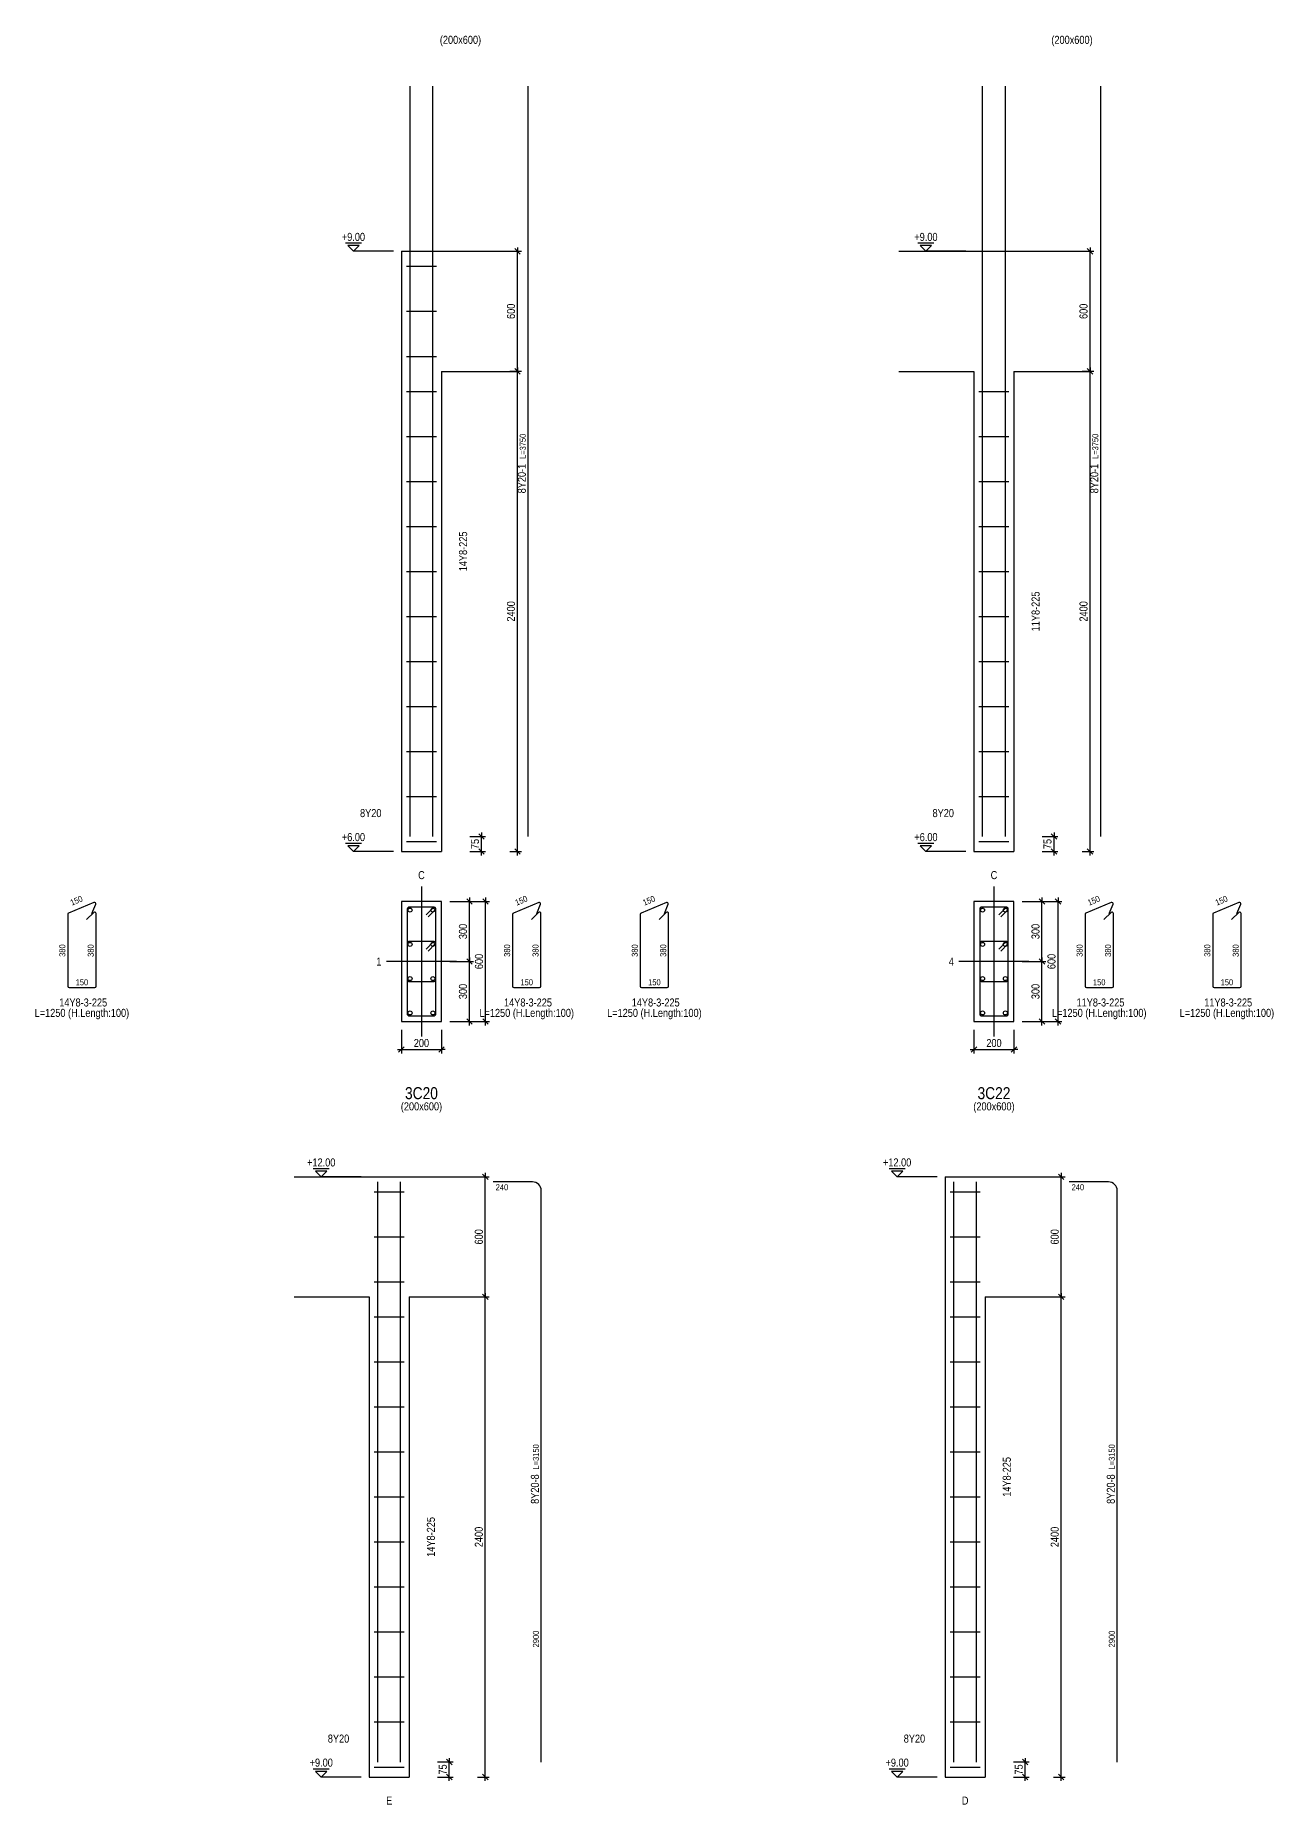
# Model space of a CAD drawing. Extents: x 0 to 206258, y -403073 to 0.
# Drawn here: x 31303 to 46775, y -152854 to -130745 of the extents above; entities that cross this region are included whole.
import ezdxf
from ezdxf.enums import TextEntityAlignment as Align
from ezdxf.lldxf.tags import DXFTag

# ---------------------------------------------------------------- set-up
doc = ezdxf.new("R2010")
doc.units = 0
doc.header["$LTSCALE"] = 1000
for name, color, linetype in [('Axis Line(Dir 1)', 8, 'CENTER2'), ('Axis Line(Dir 2)', 150, 'CENTER2'), ('Column Line(D)', 1, 'Continuous'), ('Dimension Line', 5, 'Continuous'), ('Dimension Text', 5, 'Continuous'), ('Link Line', 3, 'Continuous'), ('Rebar Label', 6, 'Continuous'), ('Rebar Length Text', 8, 'Continuous'), ('Rebar Line', 7, 'Continuous'), ('Top Rebar Label', 6, 'Continuous'), ('Top Rebar Length Text', 8, 'Continuous'), ('Top Rebar Line', 7, 'Continuous')]:
    doc.layers.add(name, color=color, linetype=linetype)
for name, color, linetype, true_color in [('Column Label(D)', 12, 'Continuous', 0xbd0000), ('Column Size Label (D)', 94, 'Continuous', 0x008100), ('Level Mark Line', 253, 'Continuous', 0x828282), ('Level Mark Text', 253, 'Continuous', 0x828282), ('Link Label', 94, 'Continuous', 0x008100), ('Link Length Text', 94, 'Continuous', 0x008100)]:
    doc.layers.add(name, color=color, linetype=linetype, true_color=true_color)
doc.styles.add('Column Label(D)', font='ARIALN.TTF', dxfattribs={"height": 150})
doc.styles.add('Column Size Label (D)', font='ARIALN.TTF', dxfattribs={"height": 100})
doc.styles.add('Dimension Text', font='ARIALN.TTF', dxfattribs={"height": 100})
doc.styles.add('Level Mark Text', font='ARIALN.TTF', dxfattribs={"height": 100})
doc.styles.add('Link Label', font='ARIALN.TTF', dxfattribs={"height": 100})
doc.styles.add('Link Length Text', font='ARIALN.TTF', dxfattribs={"height": 100})
doc.styles.add('Rebar Label', font='ARIALN.TTF', dxfattribs={"height": 100})
doc.styles.add('Rebar Length Text', font='ARIALN.TTF', dxfattribs={"height": 75})
doc.styles.add('Top Rebar Label', font='ARIALN.TTF', dxfattribs={"height": 100})
doc.styles.add('Top Rebar Length Text', font='ARIALN.TTF', dxfattribs={"height": 75})
tags = doc.linetypes.add('CENTER2', pattern=[1.125, 0.75, -0.125, 0.125, -0.125]).pattern_tags.tags
tags[10:11] = [DXFTag(74, 4), DXFTag(75, 0), DXFTag(340, '0'), DXFTag(46, 0.0), DXFTag(50, 0.0), DXFTag(44, 0.0), DXFTag(45, 0.0)]
tags[8:9] = [DXFTag(74, 4), DXFTag(75, 0), DXFTag(340, '0'), DXFTag(46, 0.0), DXFTag(50, 0.0), DXFTag(44, 0.0), DXFTag(45, 0.0)]
tags[6:7] = [DXFTag(74, 4), DXFTag(75, 0), DXFTag(340, '0'), DXFTag(46, 0.0), DXFTag(50, 0.0), DXFTag(44, 0.0), DXFTag(45, 0.0)]
tags[4:5] = [DXFTag(74, 4), DXFTag(75, 0), DXFTag(340, '0'), DXFTag(46, 0.0), DXFTag(50, 0.0), DXFTag(44, 0.0), DXFTag(45, 0.0)]
doc.dimstyles.new('COLUMNELV', dxfattribs={"dimtxt": 100, "dimasz": 30, "dimexe": 48.3, "dimexo": 103.5, "dimgap": 30, "dimtad": 1, "dimtoh": 1, "dimdec": 1, "dimlfac": 0.4, "dimdsep": 46, "dimtxsty": 'Dimension Text', "dimblk": 'PCDIM_TICK', "dimcen": 0.09, "dimclrd": 5, "dimclre": 5, "dimclrt": 5, "dimadec": 1, "dimazin": 0, "dimtp": 1, "dimtm": 1, "dimtfac": 1, "dimtdec": 4, "dimtofl": 0, "dimtmove": 0, "dimatfit": 3, "dimfxl": 1, "dimtolj": 1, "dimtzin": 0, "dimarcsym": 0})

# ---------------------------------------------------------------- blocks, each defined once
blk = doc.blocks.new('PCDIM_TICK')
at = {"layer": 'Dimension Line', "color": 0, "transparency": 33554687}
for p, q in [((1.15, 1.15), (-1.15, -1.15)), ((1.61, 0), (0, 0))]:
    blk.add_line(p, q, dxfattribs=at)
blk = doc.blocks.new('*U2307')
at = {"layer": 'Dimension Line', "color": 5, "true_color": 0x0000ff, "transparency": 16777216}
for p, q in [((37231, -134943), (37376, -134943)), ((37327, -140943), (37327, -134943)), ((37231, -140943), (37376, -140943))]:
    blk.add_line(p, q, dxfattribs=at)
at = {"layer": 'Dimension Line', "color": 5, "true_color": 0x0000ff, "transparency": 16777216, "xscale": 30, "yscale": 30}
for p, rotation in [((37327, -134943), 89.99999999999447), ((37327, -140943), 269.9999999999834)]:
    blk.add_blockref('PCDIM_TICK', p, dxfattribs=dict(at, rotation=rotation))
at = {"layer": 'Dimension Line', "color": 5, "true_color": 0x0000ff, "transparency": 16777216, "insert": (37297, -137943), "char_height": 100, "width": 247.25, "attachment_point": 8, "rotation": 90, "style": 'Dimension Text'}
blk.add_mtext('2400', dxfattribs=at)
blk = doc.blocks.new('*U2308')
at = {"layer": 'Dimension Line', "color": 5, "true_color": 0x0000ff, "transparency": 16777216}
for p, q in [((37231, -133443), (37376, -133443)), ((37327, -134943), (37327, -133443)), ((37231, -134943), (37376, -134943))]:
    blk.add_line(p, q, dxfattribs=at)
at = {"layer": 'Dimension Line', "color": 5, "true_color": 0x0000ff, "transparency": 16777216, "xscale": 30, "yscale": 30}
for p, rotation in [((37327, -133443), 89.99999999999447), ((37327, -134943), 269.9999999999834)]:
    blk.add_blockref('PCDIM_TICK', p, dxfattribs=dict(at, rotation=rotation))
at = {"layer": 'Dimension Line', "color": 5, "true_color": 0x0000ff, "transparency": 16777216, "insert": (37297, -134193), "char_height": 100, "width": 181.97, "attachment_point": 8, "rotation": 90, "style": 'Dimension Text'}
blk.add_mtext('600', dxfattribs=at)
blk = doc.blocks.new('*U2309')
at = {"layer": 'Dimension Line', "color": 5, "true_color": 0x0000ff, "transparency": 16777216}
for p, q in [((36731, -140756), (36926, -140756)), ((36877, -140943), (36877, -140756)), ((36731, -140943), (36926, -140943))]:
    blk.add_line(p, q, dxfattribs=at)
at = {"layer": 'Dimension Line', "color": 5, "true_color": 0x0000ff, "transparency": 16777216, "xscale": 30, "yscale": 30}
for p, rotation in [((36877, -140756), 89.99999999999447), ((36877, -140943), 269.9999999999834)]:
    blk.add_blockref('PCDIM_TICK', p, dxfattribs=dict(at, rotation=rotation))
at = {"layer": 'Dimension Line', "color": 5, "true_color": 0x0000ff, "transparency": 16777216, "insert": (36847, -140850), "char_height": 100, "width": 117.23, "attachment_point": 8, "rotation": 90, "style": 'Dimension Text'}
blk.add_mtext('75', dxfattribs=at)
blk = doc.blocks.new('*U2310')
at = {"layer": 'Dimension Line', "color": 5, "true_color": 0x0000ff, "transparency": 16777216}
for p, q in [((35877, -143172), (35877, -143467)), ((36377, -143172), (36377, -143467)), ((35877, -143418), (36377, -143418))]:
    blk.add_line(p, q, dxfattribs=at)
at = {"layer": 'Dimension Line', "color": 5, "true_color": 0x0000ff, "transparency": 16777216, "xscale": 30, "yscale": 30, "rotation": 180.0000000000004}
blk.add_blockref('PCDIM_TICK', (35877, -143418), dxfattribs=at)
at = {"layer": 'Dimension Line', "color": 5, "true_color": 0x0000ff, "transparency": 16777216, "xscale": 30, "yscale": 30}
blk.add_blockref('PCDIM_TICK', (36377, -143418), dxfattribs=at)
at = {"layer": 'Dimension Line', "color": 5, "true_color": 0x0000ff, "transparency": 16777216, "insert": (36127, -143388), "char_height": 100, "width": 182.77, "attachment_point": 8, "style": 'Dimension Text'}
blk.add_mtext('200', dxfattribs=at)
blk = doc.blocks.new('*U2311')
at = {"layer": 'Dimension Line', "color": 5, "true_color": 0x0000ff, "transparency": 16777216}
for p, q in [((36481, -142318), (36776, -142318)), ((36727, -143068), (36727, -142318)), ((36481, -143068), (36776, -143068))]:
    blk.add_line(p, q, dxfattribs=at)
at = {"layer": 'Dimension Line', "color": 5, "true_color": 0x0000ff, "transparency": 16777216, "xscale": 30, "yscale": 30}
for p, rotation in [((36727, -142318), 89.99999999999447), ((36727, -143068), 269.9999999999834)]:
    blk.add_blockref('PCDIM_TICK', p, dxfattribs=dict(at, rotation=rotation))
at = {"layer": 'Dimension Line', "color": 5, "true_color": 0x0000ff, "transparency": 16777216, "insert": (36697, -142693), "char_height": 100, "width": 181.5, "attachment_point": 8, "rotation": 90, "style": 'Dimension Text'}
blk.add_mtext('300', dxfattribs=at)
blk = doc.blocks.new('*U2312')
at = {"layer": 'Dimension Line', "color": 5, "true_color": 0x0000ff, "transparency": 16777216}
for p, q in [((36481, -141568), (36776, -141568)), ((36727, -142318), (36727, -141568)), ((36481, -142318), (36776, -142318))]:
    blk.add_line(p, q, dxfattribs=at)
at = {"layer": 'Dimension Line', "color": 5, "true_color": 0x0000ff, "transparency": 16777216, "xscale": 30, "yscale": 30}
for p, rotation in [((36727, -141568), 89.99999999999447), ((36727, -142318), 269.9999999999834)]:
    blk.add_blockref('PCDIM_TICK', p, dxfattribs=dict(at, rotation=rotation))
at = {"layer": 'Dimension Line', "color": 5, "true_color": 0x0000ff, "transparency": 16777216, "insert": (36697, -141943), "char_height": 100, "width": 181.5, "attachment_point": 8, "rotation": 90, "style": 'Dimension Text'}
blk.add_mtext('300', dxfattribs=at)
blk = doc.blocks.new('*U2313')
at = {"layer": 'Dimension Line', "color": 5, "true_color": 0x0000ff, "transparency": 16777216}
for p, q in [((36481, -141568), (36976, -141568)), ((36927, -143068), (36927, -141568)), ((36481, -143068), (36976, -143068))]:
    blk.add_line(p, q, dxfattribs=at)
at = {"layer": 'Dimension Line', "color": 5, "true_color": 0x0000ff, "transparency": 16777216, "xscale": 30, "yscale": 30}
for p, rotation in [((36927, -141568), 89.99999999999447), ((36927, -143068), 269.9999999999834)]:
    blk.add_blockref('PCDIM_TICK', p, dxfattribs=dict(at, rotation=rotation))
at = {"layer": 'Dimension Line', "color": 5, "true_color": 0x0000ff, "transparency": 16777216, "insert": (36897, -142318), "char_height": 100, "width": 181.97, "attachment_point": 8, "rotation": 90, "style": 'Dimension Text'}
blk.add_mtext('600', dxfattribs=at)
blk = doc.blocks.new('*U2314')
at = {"layer": 'Dimension Line', "color": 5, "true_color": 0x0000ff, "transparency": 16777216}
for p, q in [((44384, -134943), (44529, -134943)), ((44481, -140943), (44481, -134943)), ((44384, -140943), (44529, -140943))]:
    blk.add_line(p, q, dxfattribs=at)
at = {"layer": 'Dimension Line', "color": 5, "true_color": 0x0000ff, "transparency": 16777216, "xscale": 30, "yscale": 30}
for p, rotation in [((44481, -134943), 89.99999999999447), ((44481, -140943), 269.9999999999834)]:
    blk.add_blockref('PCDIM_TICK', p, dxfattribs=dict(at, rotation=rotation))
at = {"layer": 'Dimension Line', "color": 5, "true_color": 0x0000ff, "transparency": 16777216, "insert": (44451, -137943), "char_height": 100, "width": 247.25, "attachment_point": 8, "rotation": 90, "style": 'Dimension Text'}
blk.add_mtext('2400', dxfattribs=at)
blk = doc.blocks.new('*U2315')
at = {"layer": 'Dimension Line', "color": 5, "true_color": 0x0000ff, "transparency": 16777216}
for p, q in [((44384, -133443), (44529, -133443)), ((44481, -134943), (44481, -133443)), ((44384, -134943), (44529, -134943))]:
    blk.add_line(p, q, dxfattribs=at)
at = {"layer": 'Dimension Line', "color": 5, "true_color": 0x0000ff, "transparency": 16777216, "xscale": 30, "yscale": 30}
for p, rotation in [((44481, -133443), 89.99999999999447), ((44481, -134943), 269.9999999999834)]:
    blk.add_blockref('PCDIM_TICK', p, dxfattribs=dict(at, rotation=rotation))
at = {"layer": 'Dimension Line', "color": 5, "true_color": 0x0000ff, "transparency": 16777216, "insert": (44451, -134193), "char_height": 100, "width": 181.97, "attachment_point": 8, "rotation": 90, "style": 'Dimension Text'}
blk.add_mtext('600', dxfattribs=at)
blk = doc.blocks.new('*U2316')
at = {"layer": 'Dimension Line', "color": 5, "true_color": 0x0000ff, "transparency": 16777216}
for p, q in [((43884, -140756), (44079, -140756)), ((44031, -140943), (44031, -140756)), ((43884, -140943), (44079, -140943))]:
    blk.add_line(p, q, dxfattribs=at)
at = {"layer": 'Dimension Line', "color": 5, "true_color": 0x0000ff, "transparency": 16777216, "xscale": 30, "yscale": 30}
for p, rotation in [((44031, -140756), 89.99999999999447), ((44031, -140943), 269.9999999999834)]:
    blk.add_blockref('PCDIM_TICK', p, dxfattribs=dict(at, rotation=rotation))
at = {"layer": 'Dimension Line', "color": 5, "true_color": 0x0000ff, "transparency": 16777216, "insert": (44001, -140850), "char_height": 100, "width": 117.23, "attachment_point": 8, "rotation": 90, "style": 'Dimension Text'}
blk.add_mtext('75', dxfattribs=at)
blk = doc.blocks.new('*U2317')
at = {"layer": 'Dimension Line', "color": 5, "true_color": 0x0000ff, "transparency": 16777216}
for p, q in [((43031, -143172), (43031, -143467)), ((43531, -143172), (43531, -143467)), ((43031, -143418), (43531, -143418))]:
    blk.add_line(p, q, dxfattribs=at)
at = {"layer": 'Dimension Line', "color": 5, "true_color": 0x0000ff, "transparency": 16777216, "xscale": 30, "yscale": 30, "rotation": 180.0000000000004}
blk.add_blockref('PCDIM_TICK', (43031, -143418), dxfattribs=at)
at = {"layer": 'Dimension Line', "color": 5, "true_color": 0x0000ff, "transparency": 16777216, "xscale": 30, "yscale": 30}
blk.add_blockref('PCDIM_TICK', (43531, -143418), dxfattribs=at)
at = {"layer": 'Dimension Line', "color": 5, "true_color": 0x0000ff, "transparency": 16777216, "insert": (43281, -143388), "char_height": 100, "width": 182.77, "attachment_point": 8, "style": 'Dimension Text'}
blk.add_mtext('200', dxfattribs=at)
blk = doc.blocks.new('*U2318')
at = {"layer": 'Dimension Line', "color": 5, "true_color": 0x0000ff, "transparency": 16777216}
for p, q in [((43634, -142318), (43929, -142318)), ((43881, -143068), (43881, -142318)), ((43634, -143068), (43929, -143068))]:
    blk.add_line(p, q, dxfattribs=at)
at = {"layer": 'Dimension Line', "color": 5, "true_color": 0x0000ff, "transparency": 16777216, "xscale": 30, "yscale": 30}
for p, rotation in [((43881, -142318), 89.99999999999447), ((43881, -143068), 269.9999999999834)]:
    blk.add_blockref('PCDIM_TICK', p, dxfattribs=dict(at, rotation=rotation))
at = {"layer": 'Dimension Line', "color": 5, "true_color": 0x0000ff, "transparency": 16777216, "insert": (43851, -142693), "char_height": 100, "width": 181.5, "attachment_point": 8, "rotation": 90, "style": 'Dimension Text'}
blk.add_mtext('300', dxfattribs=at)
blk = doc.blocks.new('*U2319')
at = {"layer": 'Dimension Line', "color": 5, "true_color": 0x0000ff, "transparency": 16777216}
for p, q in [((43634, -141568), (43929, -141568)), ((43881, -142318), (43881, -141568)), ((43634, -142318), (43929, -142318))]:
    blk.add_line(p, q, dxfattribs=at)
at = {"layer": 'Dimension Line', "color": 5, "true_color": 0x0000ff, "transparency": 16777216, "xscale": 30, "yscale": 30}
for p, rotation in [((43881, -141568), 89.99999999999447), ((43881, -142318), 269.9999999999834)]:
    blk.add_blockref('PCDIM_TICK', p, dxfattribs=dict(at, rotation=rotation))
at = {"layer": 'Dimension Line', "color": 5, "true_color": 0x0000ff, "transparency": 16777216, "insert": (43851, -141943), "char_height": 100, "width": 181.5, "attachment_point": 8, "rotation": 90, "style": 'Dimension Text'}
blk.add_mtext('300', dxfattribs=at)
blk = doc.blocks.new('*U2320')
at = {"layer": 'Dimension Line', "color": 5, "true_color": 0x0000ff, "transparency": 16777216}
for p, q in [((43634, -141568), (44129, -141568)), ((44081, -143068), (44081, -141568)), ((43634, -143068), (44129, -143068))]:
    blk.add_line(p, q, dxfattribs=at)
at = {"layer": 'Dimension Line', "color": 5, "true_color": 0x0000ff, "transparency": 16777216, "xscale": 30, "yscale": 30}
for p, rotation in [((44081, -141568), 89.99999999999447), ((44081, -143068), 269.9999999999834)]:
    blk.add_blockref('PCDIM_TICK', p, dxfattribs=dict(at, rotation=rotation))
at = {"layer": 'Dimension Line', "color": 5, "true_color": 0x0000ff, "transparency": 16777216, "insert": (44051, -142318), "char_height": 100, "width": 181.97, "attachment_point": 8, "rotation": 90, "style": 'Dimension Text'}
blk.add_mtext('600', dxfattribs=at)
blk = doc.blocks.new('*U2445')
at = {"layer": 'Dimension Line', "color": 5, "true_color": 0x0000ff, "transparency": 16777216}
for p, q in [((36828, -146509), (36973, -146509)), ((36925, -152509), (36925, -146509)), ((36828, -152509), (36973, -152509))]:
    blk.add_line(p, q, dxfattribs=at)
at = {"layer": 'Dimension Line', "color": 5, "true_color": 0x0000ff, "transparency": 16777216, "xscale": 30, "yscale": 30}
for p, rotation in [((36925, -146509), 89.99999999999447), ((36925, -152509), 269.9999999999834)]:
    blk.add_blockref('PCDIM_TICK', p, dxfattribs=dict(at, rotation=rotation))
at = {"layer": 'Dimension Line', "color": 5, "true_color": 0x0000ff, "transparency": 16777216, "insert": (36895, -149509), "char_height": 100, "width": 247.25, "attachment_point": 8, "rotation": 90, "style": 'Dimension Text'}
blk.add_mtext('2400', dxfattribs=at)
blk = doc.blocks.new('*U2446')
at = {"layer": 'Dimension Line', "color": 5, "true_color": 0x0000ff, "transparency": 16777216}
for p, q in [((36828, -145009), (36973, -145009)), ((36925, -146509), (36925, -145009)), ((36828, -146509), (36973, -146509))]:
    blk.add_line(p, q, dxfattribs=at)
at = {"layer": 'Dimension Line', "color": 5, "true_color": 0x0000ff, "transparency": 16777216, "xscale": 30, "yscale": 30}
for p, rotation in [((36925, -145009), 89.99999999999447), ((36925, -146509), 269.9999999999834)]:
    blk.add_blockref('PCDIM_TICK', p, dxfattribs=dict(at, rotation=rotation))
at = {"layer": 'Dimension Line', "color": 5, "true_color": 0x0000ff, "transparency": 16777216, "insert": (36895, -145759), "char_height": 100, "width": 181.97, "attachment_point": 8, "rotation": 90, "style": 'Dimension Text'}
blk.add_mtext('600', dxfattribs=at)
blk = doc.blocks.new('*U2447')
at = {"layer": 'Dimension Line', "color": 5, "true_color": 0x0000ff, "transparency": 16777216}
for p, q in [((36328, -152321), (36523, -152321)), ((36475, -152509), (36475, -152321)), ((36328, -152509), (36523, -152509))]:
    blk.add_line(p, q, dxfattribs=at)
at = {"layer": 'Dimension Line', "color": 5, "true_color": 0x0000ff, "transparency": 16777216, "xscale": 30, "yscale": 30}
for p, rotation in [((36475, -152321), 89.99999999999447), ((36475, -152509), 269.9999999999834)]:
    blk.add_blockref('PCDIM_TICK', p, dxfattribs=dict(at, rotation=rotation))
at = {"layer": 'Dimension Line', "color": 5, "true_color": 0x0000ff, "transparency": 16777216, "insert": (36445, -152415), "char_height": 100, "width": 117.23, "attachment_point": 8, "rotation": 90, "style": 'Dimension Text'}
blk.add_mtext('75', dxfattribs=at)
blk = doc.blocks.new('*U2452')
at = {"layer": 'Dimension Line', "color": 5, "true_color": 0x0000ff, "transparency": 16777216}
for p, q in [((44024, -146509), (44169, -146509)), ((44121, -152509), (44121, -146509)), ((44024, -152509), (44169, -152509))]:
    blk.add_line(p, q, dxfattribs=at)
at = {"layer": 'Dimension Line', "color": 5, "true_color": 0x0000ff, "transparency": 16777216, "xscale": 30, "yscale": 30}
for p, rotation in [((44121, -146509), 89.99999999999447), ((44121, -152509), 269.9999999999834)]:
    blk.add_blockref('PCDIM_TICK', p, dxfattribs=dict(at, rotation=rotation))
at = {"layer": 'Dimension Line', "color": 5, "true_color": 0x0000ff, "transparency": 16777216, "insert": (44091, -149509), "char_height": 100, "width": 247.25, "attachment_point": 8, "rotation": 90, "style": 'Dimension Text'}
blk.add_mtext('2400', dxfattribs=at)
blk = doc.blocks.new('*U2453')
at = {"layer": 'Dimension Line', "color": 5, "true_color": 0x0000ff, "transparency": 16777216}
for p, q in [((44024, -145009), (44169, -145009)), ((44121, -146509), (44121, -145009)), ((44024, -146509), (44169, -146509))]:
    blk.add_line(p, q, dxfattribs=at)
at = {"layer": 'Dimension Line', "color": 5, "true_color": 0x0000ff, "transparency": 16777216, "xscale": 30, "yscale": 30}
for p, rotation in [((44121, -145009), 89.99999999999447), ((44121, -146509), 269.9999999999834)]:
    blk.add_blockref('PCDIM_TICK', p, dxfattribs=dict(at, rotation=rotation))
at = {"layer": 'Dimension Line', "color": 5, "true_color": 0x0000ff, "transparency": 16777216, "insert": (44091, -145759), "char_height": 100, "width": 181.97, "attachment_point": 8, "rotation": 90, "style": 'Dimension Text'}
blk.add_mtext('600', dxfattribs=at)
blk = doc.blocks.new('*U2454')
at = {"layer": 'Dimension Line', "color": 5, "true_color": 0x0000ff, "transparency": 16777216}
for p, q in [((43524, -152321), (43719, -152321)), ((43671, -152509), (43671, -152321)), ((43524, -152509), (43719, -152509))]:
    blk.add_line(p, q, dxfattribs=at)
at = {"layer": 'Dimension Line', "color": 5, "true_color": 0x0000ff, "transparency": 16777216, "xscale": 30, "yscale": 30}
for p, rotation in [((43671, -152321), 89.99999999999447), ((43671, -152509), 269.9999999999834)]:
    blk.add_blockref('PCDIM_TICK', p, dxfattribs=dict(at, rotation=rotation))
at = {"layer": 'Dimension Line', "color": 5, "true_color": 0x0000ff, "transparency": 16777216, "insert": (43641, -152415), "char_height": 100, "width": 117.23, "attachment_point": 8, "rotation": 90, "style": 'Dimension Text'}
blk.add_mtext('75', dxfattribs=at)

msp = doc.modelspace()

# ---------------------------------------------------------------- linework, layer by layer
at = {"layer": 'Axis Line(Dir 1)', "transparency": 33554687}
for points in [[(36564.945, -142318.253), (35689.945, -142318.253)], [(43718.329, -142318.253), (42843.329, -142318.253)]]:
    msp.add_lwpolyline(points, dxfattribs=at)
at = {"layer": 'Axis Line(Dir 2)', "transparency": 33554687}
for points in [[(36127.445, -141380.753), (36127.445, -143255.753)], [(43280.829, -141380.753), (43280.829, -143255.753)]]:
    msp.add_lwpolyline(points, dxfattribs=at)
at = {"layer": 'Column Line(D)', "transparency": 33554687}
for points in [[(35877.445, -133443.253), (35877.445, -140943.253)], [(35877.445, -133443.253), (36377.445, -133443.253)], [(36377.445, -133443.253), (37314.945, -133443.253)], [(42093.329, -133443.253), (43030.829, -133443.253)], [(43030.829, -133443.253), (43530.829, -133443.253)], [(43530.829, -133443.253), (44468.329, -133443.253)], [(36377.445, -134943.253), (37314.945, -134943.253)], [(36377.445, -134943.253), (36377.445, -140943.253)], [(42093.329, -134943.253), (43030.829, -134943.253)], [(43030.829, -134943.253), (43030.829, -140943.253)], [(43530.829, -134943.253), (44468.329, -134943.253)], [(43530.829, -134943.253), (43530.829, -140943.253)], [(35877.445, -140943.253), (36377.445, -140943.253)], [(43030.829, -140943.253), (43530.829, -140943.253)], [(34537.445, -145008.768), (35474.945, -145008.768)], [(35474.945, -145008.768), (35974.945, -145008.768)], [(35974.945, -145008.768), (36912.445, -145008.768)], [(42670.829, -145008.768), (42670.829, -152508.768)], [(42670.829, -145008.768), (43170.829, -145008.768)], [(43170.829, -145008.768), (44108.329, -145008.768)], [(34537.445, -146508.768), (35474.945, -146508.768)], [(35474.945, -146508.768), (35474.945, -152508.768)], [(35974.945, -146508.768), (36912.445, -146508.768)], [(35974.945, -146508.768), (35974.945, -152508.768)], [(43170.829, -146508.768), (44108.329, -146508.768)], [(43170.829, -146508.768), (43170.829, -152508.768)], [(35474.945, -152508.768), (35974.945, -152508.768)], [(42670.829, -152508.768), (43170.829, -152508.768)]]:
    msp.add_lwpolyline(points, dxfattribs=at)
for points in [[(35877.445, -143068.253), (36377.445, -143068.253), (36377.445, -141568.253), (35877.445, -141568.253)], [(43030.829, -143068.253), (43530.829, -143068.253), (43530.829, -141568.253), (43030.829, -141568.253)]]:
    msp.add_lwpolyline(points, close=True, dxfattribs=at)
at = {"layer": 'Level Mark Line', "transparency": 33554687}
for points in [[(35377.445, -133343.253), (35177.445, -133343.253)], [(35277.445, -133443.253), (35348.155, -133372.542), (35206.734, -133372.542), (35277.445, -133443.253)], [(35777.445, -133443.253), (35277.445, -133443.253)], [(42530.829, -133343.253), (42330.829, -133343.253)], [(42430.829, -133443.253), (42501.54, -133372.542), (42360.119, -133372.542), (42430.829, -133443.253)], [(42930.829, -133443.253), (42430.829, -133443.253)], [(35377.445, -140843.253), (35177.445, -140843.253)], [(35277.445, -140943.253), (35348.155, -140872.542), (35206.734, -140872.542), (35277.445, -140943.253)], [(35777.445, -140943.253), (35277.445, -140943.253)], [(42530.829, -140843.253), (42330.829, -140843.253)], [(42430.829, -140943.253), (42501.54, -140872.542), (42360.119, -140872.542), (42430.829, -140943.253)], [(42930.829, -140943.253), (42430.829, -140943.253)], [(34974.945, -144908.768), (34774.945, -144908.768)], [(34874.945, -145008.768), (34945.655, -144938.058), (34804.234, -144938.058), (34874.945, -145008.768)], [(35374.945, -145008.768), (34874.945, -145008.768)], [(42170.829, -144908.768), (41970.829, -144908.768)], [(42070.829, -145008.768), (42141.54, -144938.058), (42000.119, -144938.058), (42070.829, -145008.768)], [(42570.829, -145008.768), (42070.829, -145008.768)], [(34974.945, -152408.768), (34774.945, -152408.768)], [(34874.945, -152508.768), (34945.655, -152438.058), (34804.234, -152438.058), (34874.945, -152508.768)], [(35374.945, -152508.768), (34874.945, -152508.768)], [(42170.829, -152408.768), (41970.829, -152408.768)], [(42070.829, -152508.768), (42141.54, -152438.058), (42000.119, -152438.058), (42070.829, -152508.768)], [(42570.829, -152508.768), (42070.829, -152508.768)]]:
    msp.add_lwpolyline(points, dxfattribs=at)
at = {"layer": 'Link Line', "transparency": 33554687}
for p, q in [((35939.945, -133630.753), (36314.945, -133630.753)), ((35939.945, -134193.253), (36314.945, -134193.253)), ((35939.945, -134755.753), (36314.945, -134755.753)), ((35939.945, -135193.253), (36314.945, -135193.253)), ((43093.329, -135193.253), (43468.329, -135193.253)), ((35939.945, -135755.753), (36314.945, -135755.753)), ((43093.329, -135755.753), (43468.329, -135755.753)), ((35939.945, -136318.253), (36314.945, -136318.253)), ((43093.329, -136318.253), (43468.329, -136318.253)), ((35939.945, -136880.753), (36314.945, -136880.753)), ((43093.329, -136880.753), (43468.329, -136880.753)), ((35939.945, -137443.253), (36314.945, -137443.253)), ((43093.329, -137443.253), (43468.329, -137443.253)), ((35939.945, -138005.753), (36314.945, -138005.753)), ((43093.329, -138005.753), (43468.329, -138005.753)), ((35939.945, -138568.253), (36314.945, -138568.253)), ((43093.329, -138568.253), (43468.329, -138568.253)), ((35939.945, -139130.753), (36314.945, -139130.753)), ((43093.329, -139130.753), (43468.329, -139130.753)), ((35939.945, -139693.253), (36314.945, -139693.253)), ((43093.329, -139693.253), (43468.329, -139693.253)), ((35939.945, -140255.753), (36314.945, -140255.753)), ((43093.329, -140255.753), (43468.329, -140255.753)), ((35939.945, -140818.253), (36314.945, -140818.253)), ((43093.329, -140818.253), (43468.329, -140818.253)), ((35537.445, -145196.268), (35912.445, -145196.268)), ((42733.329, -145196.268), (43108.329, -145196.268)), ((35537.445, -145758.768), (35912.445, -145758.768)), ((42733.329, -145758.768), (43108.329, -145758.768)), ((35537.445, -146321.268), (35912.445, -146321.268)), ((42733.329, -146321.268), (43108.329, -146321.268)), ((35537.445, -146758.768), (35912.445, -146758.768)), ((42733.329, -146758.768), (43108.329, -146758.768)), ((35537.445, -147321.268), (35912.445, -147321.268)), ((42733.329, -147321.268), (43108.329, -147321.268)), ((35537.445, -147883.768), (35912.445, -147883.768)), ((42733.329, -147883.768), (43108.329, -147883.768)), ((35537.445, -148446.268), (35912.445, -148446.268)), ((42733.329, -148446.268), (43108.329, -148446.268)), ((35537.445, -149008.768), (35912.445, -149008.768)), ((42733.329, -149008.768), (43108.329, -149008.768)), ((35537.445, -149571.268), (35912.445, -149571.268)), ((42733.329, -149571.268), (43108.329, -149571.268)), ((35537.445, -150133.768), (35912.445, -150133.768)), ((42733.329, -150133.768), (43108.329, -150133.768)), ((35537.445, -150696.268), (35912.445, -150696.268)), ((42733.329, -150696.268), (43108.329, -150696.268)), ((35537.445, -151258.768), (35912.445, -151258.768)), ((42733.329, -151258.768), (43108.329, -151258.768)), ((35537.445, -151821.268), (35912.445, -151821.268)), ((42733.329, -151821.268), (43108.329, -151821.268)), ((35537.445, -152383.768), (35912.445, -152383.768)), ((42733.329, -152383.768), (43108.329, -152383.768))]:
    msp.add_line(p, q, dxfattribs=at)
for points in [[(32010.167, -141718.604), (32057.183, -141602.784, 0.668178638), (32034.157, -141580.081), (31717.839, -141713.737, 0.301414294), (31707.15, -141729.857), (31707.15, -142627.42, 0.414213562), (31724.65, -142644.92), (32044.65, -142644.92, 0.414213562), (32062.15, -142627.42), (32062.15, -141718.253, 0.668178638), (32032.275, -141705.879), (31943.887, -141794.267)], [(36211.431, -141759.016), (36299.819, -141670.627, 0.668178638), (36287.445, -141640.753), (35967.445, -141640.753, 0.414213562), (35949.945, -141658.253), (35949.945, -142549.919, 0.414213562), (35967.445, -142567.419), (36287.445, -142567.419, 0.414213562), (36304.945, -142549.919), (36304.945, -141658.253, 0.668178638), (36275.07, -141645.878), (36186.682, -141734.267)], [(37567.961, -141718.604), (37614.978, -141602.783, 0.668178638), (37591.952, -141580.081), (37275.633, -141713.736, 0.301414294), (37264.945, -141729.857), (37264.945, -142627.419, 0.414213562), (37282.445, -142644.919), (37602.445, -142644.919, 0.414213562), (37619.945, -142627.419), (37619.945, -141718.253, 0.668178638), (37590.07, -141705.878), (37501.682, -141794.267)], [(39163.551, -141718.604), (39210.568, -141602.784, 0.668178638), (39187.541, -141580.081), (38871.223, -141713.737, 0.301414294), (38860.535, -141729.857), (38860.535, -142627.42, 0.414213562), (38878.035, -142644.92), (39198.035, -142644.92, 0.414213562), (39215.535, -142627.42), (39215.535, -141718.253, 0.668178638), (39185.66, -141705.879), (39097.272, -141794.267)], [(43364.816, -141759.016), (43453.204, -141670.627, 0.668178638), (43440.829, -141640.753), (43120.829, -141640.753, 0.414213562), (43103.329, -141658.253), (43103.329, -142549.919, 0.414213562), (43120.829, -142567.419), (43440.829, -142567.419, 0.414213562), (43458.329, -142549.919), (43458.329, -141658.253, 0.668178638), (43428.455, -141645.878), (43340.067, -141734.267)], [(44721.346, -141718.604), (44768.363, -141602.783, 0.668178638), (44745.336, -141580.081), (44429.018, -141713.736, 0.301414294), (44418.329, -141729.857), (44418.329, -142627.419, 0.414213562), (44435.829, -142644.919), (44755.829, -142644.919, 0.414213562), (44773.329, -142627.419), (44773.329, -141718.253, 0.668178638), (44743.455, -141705.878), (44655.067, -141794.267)], [(46316.936, -141718.604), (46363.952, -141602.784, 0.668178638), (46340.926, -141580.081), (46024.608, -141713.737, 0.301414294), (46013.919, -141729.857), (46013.919, -142627.42, 0.414213562), (46031.419, -142644.92), (46351.419, -142644.92, 0.414213562), (46368.919, -142627.42), (46368.919, -141718.253, 0.668178638), (46339.045, -141705.879), (46250.657, -141794.267)], [(36211.431, -142187.349), (36299.819, -142098.961, 0.668178638), (36287.445, -142069.086), (35967.445, -142069.086, 0.414213562), (35949.945, -142086.586), (35949.945, -142978.253, 0.414213562), (35967.445, -142995.753), (36287.445, -142995.753, 0.414213562), (36304.945, -142978.253), (36304.945, -142086.586, 0.668178638), (36275.07, -142074.212), (36186.682, -142162.6)], [(43364.816, -142187.349), (43453.204, -142098.961, 0.668178638), (43440.829, -142069.086), (43120.829, -142069.086, 0.414213562), (43103.329, -142086.586), (43103.329, -142978.253, 0.414213562), (43120.829, -142995.753), (43440.829, -142995.753, 0.414213562), (43458.329, -142978.253), (43458.329, -142086.586, 0.668178638), (43428.455, -142074.212), (43340.067, -142162.6)]]:
    msp.add_lwpolyline(points, format="xyb", dxfattribs=at)
at = {"layer": 'Rebar Line', "transparency": 33554687}
for centre in [(35984.945, -141675.753), (36269.945, -141675.753), (43138.329, -141675.753), (43423.329, -141675.753), (35984.945, -142104.086), (36269.945, -142104.086), (43138.329, -142104.086), (43423.329, -142104.086), (35984.945, -142532.419), (36269.945, -142532.419), (43138.329, -142532.419), (43423.329, -142532.419), (35984.945, -142960.753), (36269.945, -142960.753), (43138.329, -142960.753), (43423.329, -142960.753)]:
    msp.add_circle(centre, 25, dxfattribs=at)
at = {"layer": 'Top Rebar Line', "transparency": 33554687}
for points in [[(35984.945, -140755.753), (35984.945, -131380.753)], [(36269.945, -140755.753), (36269.945, -131380.753)], [(37460.798, -140755.753), (37460.798, -131380.753)], [(43138.329, -140755.753), (43138.329, -131380.753)], [(43423.329, -140755.753), (43423.329, -131380.753)], [(44614.182, -140755.753), (44614.182, -131380.753)], [(35582.445, -152321.268), (35582.445, -145071.268)], [(35867.445, -152321.268), (35867.445, -145071.268)], [(42778.329, -152321.268), (42778.329, -145071.268)], [(43063.329, -152321.268), (43063.329, -145071.268)]]:
    msp.add_lwpolyline(points, dxfattribs=at)
for points in [[(37624.945, -152321.268), (37624.945, -145181.224, 0.414213562), (37514.989, -145071.268), (37024.945, -145071.268)], [(44820.829, -152321.268), (44820.829, -145181.224, 0.414213562), (44710.874, -145071.268), (44220.829, -145071.268)]]:
    msp.add_lwpolyline(points, format="xyb", dxfattribs=at)

# ---------------------------------------------------------------- texts
at = {"layer": 'Column Label(D)', "transparency": 33554687, "style": 'Column Label(D)'}
for s, p in [('3C20', (36127.445, -143888.253)), ('3C22', (43280.829, -143888.253))]:
    msp.add_text(s, height=150, dxfattribs=at).set_placement(p, align=Align.TOP_CENTER)
at = {"layer": 'Column Size Label (D)', "transparency": 33554687, "style": 'Column Size Label (D)'}
for p in [(36614.945, -130750.237), (44255.829, -130750.237), (36127.445, -144078.253), (43280.829, -144078.253)]:
    msp.add_text('(200x600)', height=100, dxfattribs=at).set_placement(p, align=Align.TOP_CENTER)
at = {"layer": 'Dimension Text', "transparency": 33554687, "style": 'Dimension Text'}
for s, p in [('C', (36127.445, -141318.253)), ('C', (43280.829, -141318.253)), ('E', (35724.945, -152883.768)), ('D', (42920.829, -152883.768))]:
    msp.add_text(s, height=100, dxfattribs=at).set_placement(p, align=Align.BOTTOM_CENTER)
for s, p in [('1', (35627.445, -142318.253)), ('4', (42780.829, -142318.253))]:
    msp.add_text(s, height=100, dxfattribs=at).set_placement(p, align=Align.MIDDLE_RIGHT)
at = {"layer": 'Level Mark Text', "transparency": 33554687, "style": 'Level Mark Text'}
for s, p in [('+9.00', (35277.445, -133343.253)), ('+9.00', (42430.829, -133343.253)), ('+6.00', (35277.445, -140843.253)), ('+6.00', (42430.829, -140843.253)), ('+12.00', (34874.945, -144908.768)), ('+12.00', (42070.829, -144908.768)), ('+9.00', (34874.945, -152408.768)), ('+9.00', (42070.829, -152408.768))]:
    msp.add_text(s, height=100, dxfattribs=at).set_placement(p, align=Align.BOTTOM_CENTER)
at = {"layer": 'Link Label', "transparency": 33554687, "style": 'Link Label'}
for s, p in [(' 14Y8-3-225', (31884.65, -142879.92)), (' 14Y8-3-225', (37442.445, -142879.919)), (' 14Y8-3-225', (39038.035, -142879.92)), (' 11Y8-3-225', (44595.829, -142879.919)), (' 11Y8-3-225', (46191.419, -142879.92))]:
    msp.add_text(s, height=100, dxfattribs=at).set_placement(p, align=Align.CENTER)
at = {"layer": 'Link Length Text', "transparency": 33554687, "style": 'Link Length Text'}
for p in [(31884.65, -143009.92), (37442.445, -143009.919), (39038.035, -143009.92), (44595.829, -143009.919), (46191.419, -143009.92)]:
    msp.add_text('L=1250 (H.Length:100)', height=100, dxfattribs=at).set_placement(p, align=Align.CENTER)
at = {"layer": 'Rebar Label', "transparency": 33554687, "style": 'Rebar Label'}
for s, p in [('14Y8-225', (36727.445, -137193.253)), ('11Y8-225', (43880.829, -137943.253)), ('14Y8-225', (43520.829, -148758.768)), ('14Y8-225', (36324.945, -149508.768))]:
    msp.add_text(s, height=100, rotation=90, dxfattribs=at).set_placement(p, align=Align.BOTTOM_CENTER)
at = {"layer": 'Rebar Length Text', "transparency": 33554687, "style": 'Rebar Length Text'}
for s, rotation, p in [('150', 22.9057699, (31830.871, -141590.977)), ('150', 22.9057699, (37388.666, -141590.976)), ('150', 22.9057699, (38984.256, -141590.977)), ('150', 22.9057699, (44542.051, -141590.976)), ('150', 22.9057699, (46137.64, -141590.977)), ('380', 90, (31677.15, -142181.586)), ('380', 90, (32032.15, -142181.586)), ('380', 90, (37234.945, -142181.586)), ('380', 90, (37589.945, -142181.586)), ('380', 90, (38830.535, -142181.586)), ('380', 90, (39185.535, -142181.586)), ('380', 90, (44388.329, -142181.586)), ('380', 90, (44743.329, -142181.586)), ('380', 90, (45983.919, -142181.586)), ('380', 90, (46338.919, -142181.586))]:
    msp.add_text(s, height=75, rotation=rotation, dxfattribs=at).set_placement(p, align=Align.CENTER)
for p in [(31884.65, -142614.92), (37442.445, -142614.919), (39038.035, -142614.92), (44595.829, -142614.919), (46191.419, -142614.92)]:
    msp.add_text('150', height=75, dxfattribs=at).set_placement(p, align=Align.CENTER)
at = {"layer": 'Top Rebar Label', "transparency": 33554687, "style": 'Top Rebar Label'}
for s, p in [(' 8Y20-1', (37430.798, -136098.253)), (' 8Y20-1', (44584.182, -136098.253)), (' 8Y20-8', (37594.945, -148726.268)), (' 8Y20-8', (44790.829, -148726.268))]:
    msp.add_text(s, height=100, rotation=90, dxfattribs=at).set_placement(p, align=Align.RIGHT)
for p in [(35627.445, -140543.253), (42780.829, -140543.253), (35224.945, -152108.768), (42420.829, -152108.768)]:
    msp.add_text(' 8Y20', height=100, dxfattribs=at).set_placement(p, align=Align.BOTTOM_RIGHT)
at = {"layer": 'Top Rebar Length Text', "transparency": 33554687, "style": 'Top Rebar Length Text'}
for s, p in [('L=3750', (37430.798, -136038.253)), ('L=3750', (44584.182, -136038.253)), ('L=3150', (37594.945, -148666.268)), ('L=3150', (44790.829, -148666.268)), ('2900', (37594.945, -150888.947)), ('2900', (44790.829, -150888.947))]:
    msp.add_text(s, height=75, rotation=90, dxfattribs=at).set_placement(p)
for p in [(37054.945, -145101.268), (44250.829, -145101.268)]:
    msp.add_text('240', height=75, dxfattribs=at).set_placement(p, align=Align.TOP_LEFT)

# ---------------------------------------------------------------- dimensions: what is measured, and where the dimension line sits
at = {"layer": 'Dimension Line', "transparency": 33554687}
for p1, p2, distance, picture, middle in [((37127.445, -134943.253), (37127.445, -133443.253), -200, '*U2308', (37327.445, -134193.253)), ((44280.829, -134943.253), (44280.829, -133443.253), -200, '*U2315', (44480.829, -134193.253)), ((37127.445, -140943.253), (37127.445, -134943.253), -200, '*U2307', (37327.445, -137943.253)), ((44280.829, -140943.253), (44280.829, -134943.253), -200, '*U2314', (44480.829, -137943.253)), ((36627.445, -140943.253), (36627.445, -140755.753), -250, '*U2309', (36877.445, -140849.503)), ((43780.829, -140943.253), (43780.829, -140755.753), -250, '*U2316', (44030.829, -140849.503)), ((36377.445, -142318.253), (36377.445, -141568.253), -350, '*U2312', (36727.445, -141943.253)), ((36377.445, -143068.253), (36377.445, -141568.253), -550, '*U2313', (36927.445, -142318.253)), ((43530.829, -142318.253), (43530.829, -141568.253), -350, '*U2319', (43880.829, -141943.253)), ((43530.829, -143068.253), (43530.829, -141568.253), -550, '*U2320', (44080.829, -142318.253)), ((36377.445, -143068.253), (36377.445, -142318.253), -350, '*U2311', (36727.445, -142693.253)), ((43530.829, -143068.253), (43530.829, -142318.253), -350, '*U2318', (43880.829, -142693.253)), ((35877.445, -143068.253), (36377.445, -143068.253), -350, '*U2310', (36127.445, -143418.253)), ((43030.829, -143068.253), (43530.829, -143068.253), -350, '*U2317', (43280.829, -143418.253)), ((36724.945, -146508.768), (36724.945, -145008.768), -200, '*U2446', (36924.945, -145758.768)), ((43920.829, -146508.768), (43920.829, -145008.768), -200, '*U2453', (44120.829, -145758.768)), ((36724.945, -152508.768), (36724.945, -146508.768), -200, '*U2445', (36924.945, -149508.768)), ((43920.829, -152508.768), (43920.829, -146508.768), -200, '*U2452', (44120.829, -149508.768)), ((36224.945, -152508.768), (36224.945, -152321.268), -250, '*U2447', (36474.945, -152415.018)), ((43420.829, -152508.768), (43420.829, -152321.268), -250, '*U2454', (43670.829, -152415.018))]:
    dim = msp.add_aligned_dim(p1=p1, p2=p2, distance=distance, dimstyle='COLUMNELV', override={"dimscale": 1, "dimtxt": 100, "dimasz": 30, "dimexe": 48.3, "dimexo": 103.5, "dimgap": 30, "dimtad": 1, "dimtih": 0, "dimdec": 1, "dimlfac": 0.4, "dimzin": 8, "dimlunit": 2, "dimpost": '', "dimtxsty": 'Dimension Text', "dimblk": 'PCDIM_TICK', "dimse1": 0, "dimse2": 0, "dimsd2": 0, "dimclrd": 5, "dimclre": 5, "dimclrt": 5, "dimaunit": 0, "dimadec": 1, "dimazin": 0, "dimtol": 0, "dimtp": 1, "dimtm": 1, "dimtmove": 0}, dxfattribs=at)
    dim.commit()
    dim.dimension.update_dxf_attribs({"geometry": picture, "text_midpoint": middle})

doc.saveas('drawing.dxf')
